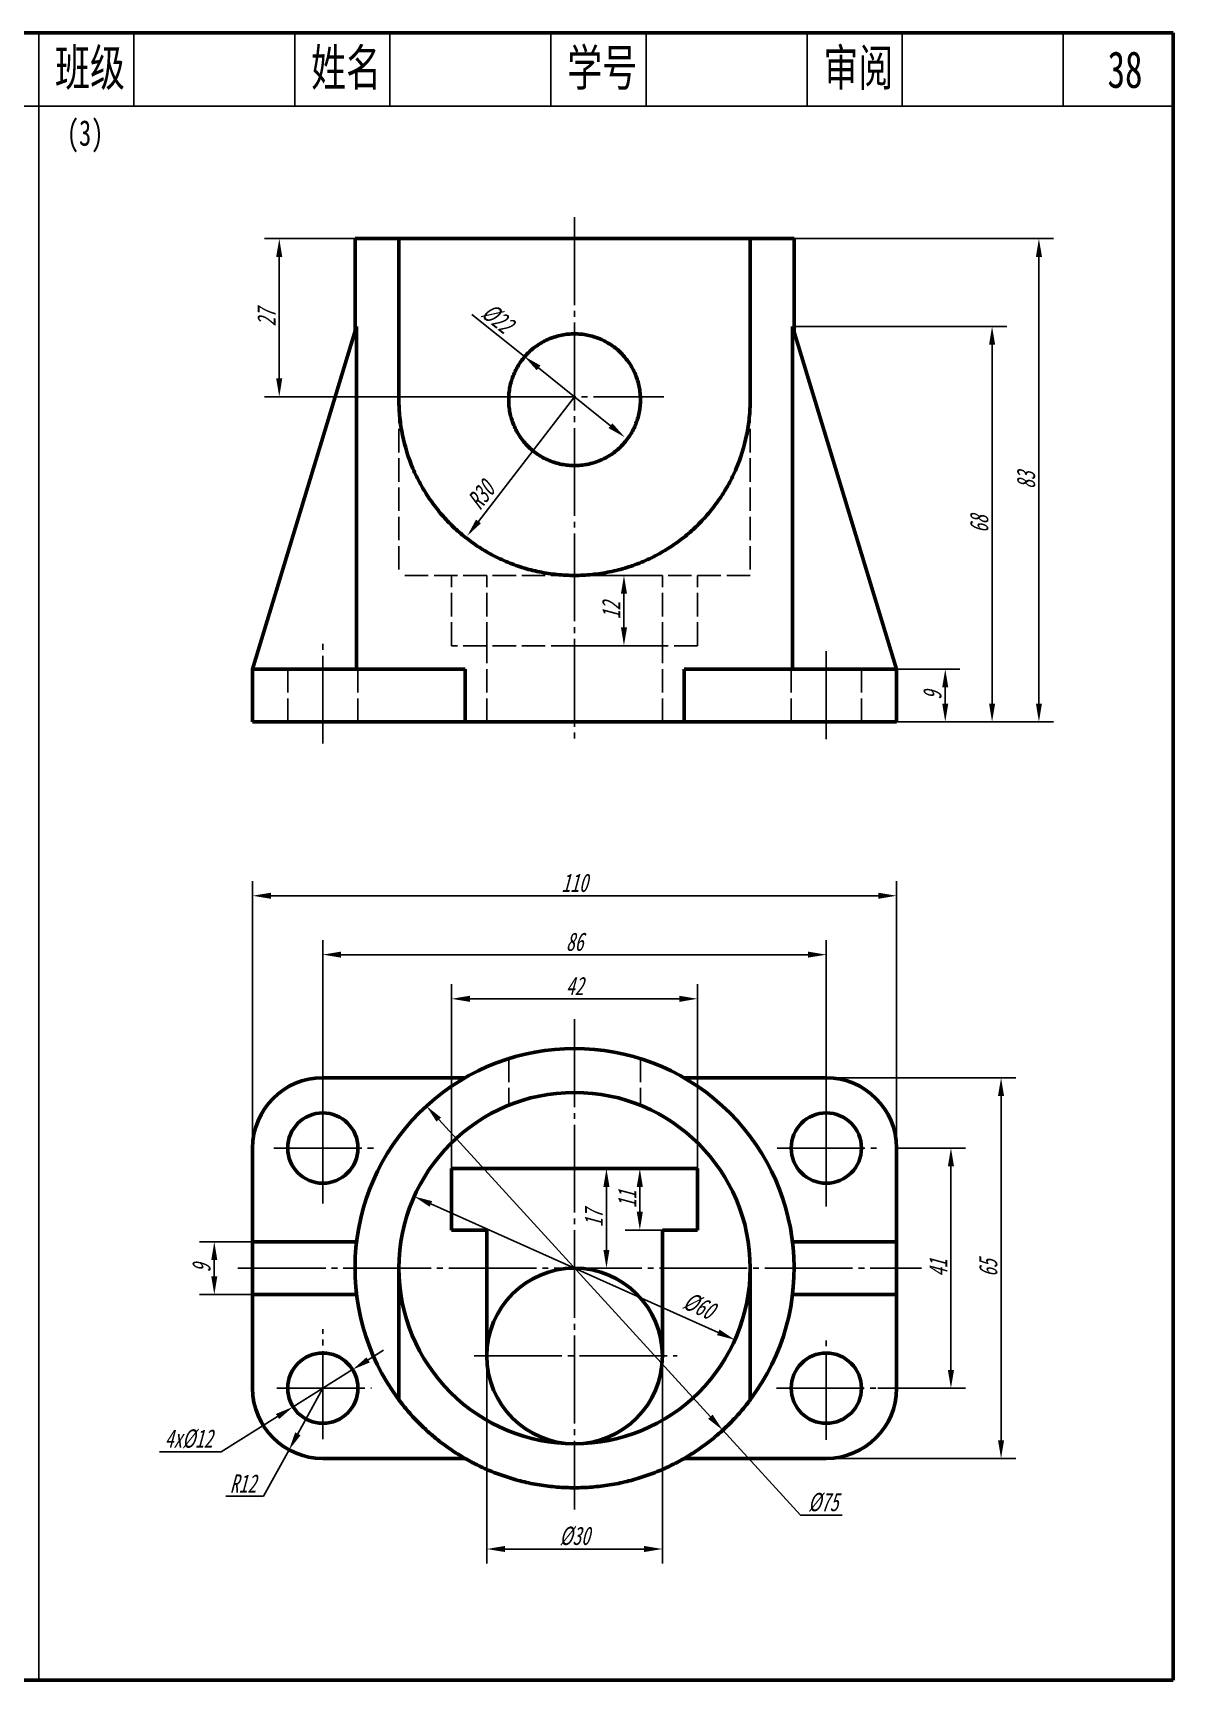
# Model space of a CAD drawing. Header units: millimetres. Extents: x -334 to 3025, y 133 to 867.
# Drawn here: x 2189.8 to 2345.6, y 641.9 to 866.9 of the extents above; entities that cross this region are included whole.
import ezdxf

# ---------------------------------------------------------------- set-up
doc = ezdxf.new("R2010")
doc.units = ezdxf.units.MM
doc.header["$LTSCALE"] = 0.8
doc.header["$PDMODE"] = 33
doc.header["$PDSIZE"] = 1.5
doc.linetypes.add('myCENTER', pattern=[18, 15, -1, 1, -1])
doc.linetypes.add('myHIDDEN', pattern=[5, 4, -1])
doc.layers.get('Defpoints').update_dxf_attribs({"lineweight": 20})
for name, color, linetype, lineweight in [('中心线', 7, 'myCENTER', 25), ('尺寸', 7, 'Continuous', 25), ('标题文字', 7, 'Continuous', 25), ('粗实线', 7, 'Continuous', 50), ('细实线', 7, 'Continuous', 25), ('虚线', 7, 'myHIDDEN', 25)]:
    doc.layers.add(name, color=color, linetype=linetype, lineweight=lineweight)
doc.styles.add('尺寸文字1-2.5号', font='SimSun.ttf', dxfattribs={"width": 0.7, "oblique": 15, "height": 2.5})
doc.styles.add('标题汉字1-5号', font='SimSun.ttf', dxfattribs={"width": 0.7, "height": 5})
doc.styles.add('标题汉字2-3.5号', font='SimSun.ttf', dxfattribs={"width": 0.7, "height": 3.5})
doc.dimstyles.new('尺寸25', dxfattribs={"dimtxt": 2.5, "dimasz": 2.5, "dimexe": 2, "dimexo": 0, "dimgap": 0.5, "dimtad": 1, "dimdec": 0, "dimdsep": 46, "dimtxsty": '尺寸文字1-2.5号', "dimcen": 0, "dimadec": 0, "dimazin": 0, "dimtfac": 1, "dimtdec": 0, "dimtmove": 0, "dimatfit": 3, "dimfxl": 0, "dimarcsym": 0})

# ---------------------------------------------------------------- blocks, each defined once
blk = doc.blocks.new('*D79')
at = {"layer": 'Defpoints', "color": 0}
for p in [(2233.44, 684.33), (2225.3, 679.24)]:
    blk.add_point(p, dxfattribs=at)
at = {"layer": '尺寸', "color": 0, "lineweight": -2}
for p, q in [((2235.56, 685.66), (2237.68, 686.98)), ((2233.44, 684.33), (2225.3, 679.24)), ((2215.48, 673.11), (2223.18, 677.92)), ((2207.06, 673.11), (2215.48, 673.11))]:
    blk.add_line(p, q, dxfattribs=at)
at = {"layer": '尺寸', "color": 0}
for points in [[(2235.34, 686.01), (2235.78, 685.3), (2233.44, 684.33)], [(2222.96, 678.27), (2223.4, 677.57), (2225.3, 679.24)]]:
    blk.add_solid(points, dxfattribs=at)
at = {"layer": '尺寸', "color": 0, "insert": (2211.02, 674.86), "char_height": 2.5, "attachment_point": 5, "style": '尺寸文字1-2.5号'}
blk.add_mtext('4x%%C12', dxfattribs=at)
blk = doc.blocks.new('*D80')
at = {"layer": 'Defpoints', "color": 0}
for p in [(2229.37, 681.79), (2224.76, 673.37)]:
    blk.add_point(p, dxfattribs=at)
at = {"layer": '尺寸', "color": 0, "lineweight": -2}
for p, q in [((2229.37, 681.79), (2225.96, 675.56)), ((2224.76, 673.37), (2221.28, 667.02)), ((2221.28, 667.02), (2216.14, 667.02))]:
    blk.add_line(p, q, dxfattribs=at)
at = {"layer": '尺寸', "color": 0}
blk.add_solid([(2225.59, 675.76), (2226.33, 675.36), (2224.76, 673.37)], dxfattribs=at)
at = {"layer": '尺寸', "color": 0, "insert": (2218.46, 668.77), "char_height": 2.5, "attachment_point": 5, "style": '尺寸文字1-2.5号'}
blk.add_mtext('R12', dxfattribs=at)
blk = doc.blocks.new('*D81')
at = {"layer": 'Defpoints', "color": 0}
for p in [(2251.77, 686.19), (2275.77, 686.19), (2275.77, 659.82)]:
    blk.add_point(p, dxfattribs=at)
at = {"layer": '尺寸', "color": 0, "lineweight": -2}
for p, q in [((2251.77, 686.19), (2251.77, 657.82)), ((2275.77, 686.19), (2275.77, 657.82)), ((2254.27, 659.82), (2273.27, 659.82))]:
    blk.add_line(p, q, dxfattribs=at)
at = {"layer": '尺寸', "color": 0}
for points in [[(2254.27, 660.24), (2254.27, 659.41), (2251.77, 659.82)], [(2273.27, 660.24), (2273.27, 659.41), (2275.77, 659.82)]]:
    blk.add_solid(points, dxfattribs=at)
at = {"layer": '尺寸', "color": 0, "insert": (2263.77, 661.57), "char_height": 2.5, "attachment_point": 5, "style": '尺寸文字1-2.5号'}
blk.add_mtext('%%C30', dxfattribs=at)
blk = doc.blocks.new('*D82')
at = {"layer": 'Defpoints', "color": 0}
for p in [(2219.77, 701.79), (2214.54, 694.59), (2219.77, 694.59)]:
    blk.add_point(p, dxfattribs=at)
at = {"layer": '尺寸', "color": 0, "lineweight": -2}
for p, q in [((2219.77, 701.79), (2212.54, 701.79)), ((2214.54, 699.29), (2214.54, 697.09)), ((2219.77, 694.59), (2212.54, 694.59))]:
    blk.add_line(p, q, dxfattribs=at)
at = {"layer": '尺寸', "color": 0}
for points in [[(2214.13, 699.29), (2214.96, 699.29), (2214.54, 701.79)], [(2214.13, 697.09), (2214.96, 697.09), (2214.54, 694.59)]]:
    blk.add_solid(points, dxfattribs=at)
at = {"layer": '尺寸', "color": 0, "insert": (2212.79, 698.19), "char_height": 2.5, "attachment_point": 5, "rotation": 90, "style": '尺寸文字1-2.5号'}
blk.add_mtext('9', dxfattribs=at)
blk = doc.blocks.new('*D83')
at = {"layer": 'Defpoints', "color": 0}
for p in [(2241.86, 707.98), (2285.68, 688.4)]:
    blk.add_point(p, dxfattribs=at)
at = {"layer": '尺寸', "color": 0, "lineweight": -2}
blk.add_line((2244.14, 706.96), (2283.4, 689.42), dxfattribs=at)
at = {"layer": '尺寸', "color": 0}
for points in [[(2244.31, 707.34), (2243.97, 706.58), (2241.86, 707.98)], [(2283.57, 689.8), (2283.23, 689.04), (2285.68, 688.4)]]:
    blk.add_solid(points, dxfattribs=at)
at = {"layer": '尺寸', "color": 0, "insert": (2280.76, 693.04), "char_height": 2.5, "attachment_point": 5, "rotation": 335.9252, "style": '尺寸文字1-2.5号'}
blk.add_mtext('%%C60', dxfattribs=at)
blk = doc.blocks.new('*D84')
at = {"layer": 'Defpoints', "color": 0}
for p in [(2307.77, 714.59), (2315.2, 714.59), (2305.19, 681.79)]:
    blk.add_point(p, dxfattribs=at)
at = {"layer": '尺寸', "color": 0, "lineweight": -2}
for p, q in [((2307.77, 714.59), (2317.2, 714.59)), ((2315.2, 684.29), (2315.2, 712.09)), ((2305.19, 681.79), (2317.2, 681.79))]:
    blk.add_line(p, q, dxfattribs=at)
at = {"layer": '尺寸', "color": 0}
for points in [[(2314.78, 712.09), (2315.62, 712.09), (2315.2, 714.59)], [(2314.78, 684.29), (2315.62, 684.29), (2315.2, 681.79)]]:
    blk.add_solid(points, dxfattribs=at)
at = {"layer": '尺寸', "color": 0, "insert": (2313.45, 698.19), "char_height": 2.5, "attachment_point": 5, "rotation": 90, "style": '尺寸文字1-2.5号'}
blk.add_mtext('41', dxfattribs=at)
blk = doc.blocks.new('*D85')
at = {"layer": 'Defpoints', "color": 0}
for p in [(2298.17, 724.19), (2322.05, 724.19), (2298.17, 672.19)]:
    blk.add_point(p, dxfattribs=at)
at = {"layer": '尺寸', "color": 0, "lineweight": -2}
for p, q in [((2298.17, 724.19), (2324.05, 724.19)), ((2322.05, 674.69), (2322.05, 721.69)), ((2298.17, 672.19), (2324.05, 672.19))]:
    blk.add_line(p, q, dxfattribs=at)
at = {"layer": '尺寸', "color": 0}
for points in [[(2321.63, 721.69), (2322.46, 721.69), (2322.05, 724.19)], [(2321.63, 674.69), (2322.46, 674.69), (2322.05, 672.19)]]:
    blk.add_solid(points, dxfattribs=at)
at = {"layer": '尺寸', "color": 0, "insert": (2320.3, 698.19), "char_height": 2.5, "attachment_point": 5, "rotation": 90, "style": '尺寸文字1-2.5号'}
blk.add_mtext('65', dxfattribs=at)
blk = doc.blocks.new('*D86')
at = {"layer": 'Defpoints', "color": 0}
for p in [(2280.57, 734.98), (2246.97, 711.79), (2280.57, 711.79)]:
    blk.add_point(p, dxfattribs=at)
at = {"layer": '尺寸', "color": 0, "lineweight": -2}
for p, q in [((2246.97, 711.79), (2246.97, 736.98)), ((2280.57, 711.79), (2280.57, 736.98)), ((2249.47, 734.98), (2278.07, 734.98))]:
    blk.add_line(p, q, dxfattribs=at)
at = {"layer": '尺寸', "color": 0}
for points in [[(2249.47, 735.4), (2249.47, 734.56), (2246.97, 734.98)], [(2278.07, 735.4), (2278.07, 734.56), (2280.57, 734.98)]]:
    blk.add_solid(points, dxfattribs=at)
at = {"layer": '尺寸', "color": 0, "insert": (2263.77, 736.73), "char_height": 2.5, "attachment_point": 5, "style": '尺寸文字1-2.5号'}
blk.add_mtext('42', dxfattribs=at)
blk = doc.blocks.new('*D87')
at = {"layer": 'Defpoints', "color": 0}
for p in [(2298.17, 741.01), (2229.37, 714.59), (2298.17, 714.59)]:
    blk.add_point(p, dxfattribs=at)
at = {"layer": '尺寸', "color": 0, "lineweight": -2}
for p, q in [((2229.37, 714.59), (2229.37, 743.01)), ((2298.17, 714.59), (2298.17, 743.01)), ((2231.87, 741.01), (2295.67, 741.01))]:
    blk.add_line(p, q, dxfattribs=at)
at = {"layer": '尺寸', "color": 0}
for points in [[(2231.87, 741.43), (2231.87, 740.6), (2229.37, 741.01)], [(2295.67, 741.43), (2295.67, 740.6), (2298.17, 741.01)]]:
    blk.add_solid(points, dxfattribs=at)
at = {"layer": '尺寸', "color": 0, "insert": (2263.77, 742.76), "char_height": 2.5, "attachment_point": 5, "style": '尺寸文字1-2.5号'}
blk.add_mtext('86', dxfattribs=at)
blk = doc.blocks.new('*D88')
at = {"layer": 'Defpoints', "color": 0}
for p in [(2307.77, 749.06), (2219.77, 714.59), (2307.77, 714.59)]:
    blk.add_point(p, dxfattribs=at)
at = {"layer": '尺寸', "color": 0, "lineweight": -2}
for p, q in [((2219.77, 714.59), (2219.77, 751.06)), ((2307.77, 714.59), (2307.77, 751.06)), ((2222.27, 749.06), (2305.27, 749.06))]:
    blk.add_line(p, q, dxfattribs=at)
at = {"layer": '尺寸', "color": 0}
for points in [[(2222.27, 749.47), (2222.27, 748.64), (2219.77, 749.06)], [(2305.27, 749.47), (2305.27, 748.64), (2307.77, 749.06)]]:
    blk.add_solid(points, dxfattribs=at)
at = {"layer": '尺寸', "color": 0, "insert": (2263.77, 750.81), "char_height": 2.5, "attachment_point": 5, "style": '尺寸文字1-2.5号'}
blk.add_mtext('110', dxfattribs=at)
blk = doc.blocks.new('*D89')
at = {"layer": 'Defpoints', "color": 0}
for p in [(2307.77, 780.02), (2314.42, 780.02), (2307.77, 772.82)]:
    blk.add_point(p, dxfattribs=at)
at = {"layer": '尺寸', "color": 0, "lineweight": -2}
for p, q in [((2307.77, 780.02), (2316.42, 780.02)), ((2314.42, 775.32), (2314.42, 777.52)), ((2307.77, 772.82), (2316.42, 772.82))]:
    blk.add_line(p, q, dxfattribs=at)
at = {"layer": '尺寸', "color": 0}
for points in [[(2314.01, 777.52), (2314.84, 777.52), (2314.42, 780.02)], [(2314.01, 775.32), (2314.84, 775.32), (2314.42, 772.82)]]:
    blk.add_solid(points, dxfattribs=at)
at = {"layer": '尺寸', "color": 0, "insert": (2312.67, 776.42), "char_height": 2.5, "attachment_point": 5, "rotation": 90, "style": '尺寸文字1-2.5号'}
blk.add_mtext('9', dxfattribs=at)
blk = doc.blocks.new('*D90')
at = {"layer": 'Defpoints', "color": 0}
for p in [(2293.55, 826.82), (2320.82, 826.82), (2307.77, 772.82)]:
    blk.add_point(p, dxfattribs=at)
at = {"layer": '尺寸', "color": 0, "lineweight": -2}
for p, q in [((2293.55, 826.82), (2322.82, 826.82)), ((2320.82, 775.32), (2320.82, 824.32)), ((2307.77, 772.82), (2322.82, 772.82))]:
    blk.add_line(p, q, dxfattribs=at)
at = {"layer": '尺寸', "color": 0}
for points in [[(2320.41, 824.32), (2321.24, 824.32), (2320.82, 826.82)], [(2320.41, 775.32), (2321.24, 775.32), (2320.82, 772.82)]]:
    blk.add_solid(points, dxfattribs=at)
at = {"layer": '尺寸', "color": 0, "insert": (2319.07, 799.82), "char_height": 2.5, "attachment_point": 5, "rotation": 90, "style": '尺寸文字1-2.5号'}
blk.add_mtext('68', dxfattribs=at)
blk = doc.blocks.new('*D91')
at = {"layer": 'Defpoints', "color": 0}
for p in [(2293.77, 838.82), (2327.22, 838.82), (2307.77, 772.82)]:
    blk.add_point(p, dxfattribs=at)
at = {"layer": '尺寸', "color": 0, "lineweight": -2}
for p, q in [((2293.77, 838.82), (2329.22, 838.82)), ((2327.22, 775.32), (2327.22, 836.32)), ((2307.77, 772.82), (2329.22, 772.82))]:
    blk.add_line(p, q, dxfattribs=at)
at = {"layer": '尺寸', "color": 0}
for points in [[(2326.81, 836.32), (2327.64, 836.32), (2327.22, 838.82)], [(2326.81, 775.32), (2327.64, 775.32), (2327.22, 772.82)]]:
    blk.add_solid(points, dxfattribs=at)
at = {"layer": '尺寸', "color": 0, "insert": (2325.47, 805.82), "char_height": 2.5, "attachment_point": 5, "rotation": 90, "style": '尺寸文字1-2.5号'}
blk.add_mtext('83', dxfattribs=at)
blk = doc.blocks.new('*D69')
at = {"layer": 'Defpoints', "color": 0}
for p in [(2263.77, 817.22), (2249.11, 798.22)]:
    blk.add_point(p, dxfattribs=at)
at = {"layer": '尺寸', "color": 0, "lineweight": -2}
blk.add_line((2263.77, 817.22), (2250.64, 800.19), dxfattribs=at)
at = {"layer": '尺寸', "color": 0}
blk.add_solid([(2250.31, 800.45), (2250.97, 799.94), (2249.11, 798.22)], dxfattribs=at)
at = {"layer": '尺寸', "color": 0, "insert": (2250.99, 803.78), "char_height": 2.5, "attachment_point": 5, "rotation": 52.3406, "style": '尺寸文字1-2.5号'}
blk.add_mtext('R30', dxfattribs=at)
blk = doc.blocks.new('*D92')
at = {"layer": 'Defpoints', "color": 0}
for p in [(2223.42, 838.82), (2263.77, 838.82), (2251.94, 817.22)]:
    blk.add_point(p, dxfattribs=at)
at = {"layer": '尺寸', "color": 0, "lineweight": -2}
for p, q in [((2263.77, 838.82), (2221.42, 838.82)), ((2223.42, 819.72), (2223.42, 836.32)), ((2251.94, 817.22), (2221.42, 817.22))]:
    blk.add_line(p, q, dxfattribs=at)
at = {"layer": '尺寸', "color": 0}
for points in [[(2223, 836.32), (2223.83, 836.32), (2223.42, 838.82)], [(2223, 819.72), (2223.83, 819.72), (2223.42, 817.22)]]:
    blk.add_solid(points, dxfattribs=at)
at = {"layer": '尺寸', "color": 0, "insert": (2221.67, 828.02), "char_height": 2.5, "attachment_point": 5, "rotation": 90, "style": '尺寸文字1-2.5号'}
blk.add_mtext('27', dxfattribs=at)
blk = doc.blocks.new('*D93')
at = {"layer": 'Defpoints', "color": 0}
for p in [(2263.77, 792.82), (2270.52, 792.82), (2263.77, 783.22)]:
    blk.add_point(p, dxfattribs=at)
at = {"layer": '尺寸', "color": 0, "lineweight": -2}
for p, q in [((2263.77, 792.82), (2272.52, 792.82)), ((2270.52, 785.72), (2270.52, 790.32)), ((2263.77, 783.22), (2272.52, 783.22))]:
    blk.add_line(p, q, dxfattribs=at)
at = {"layer": '尺寸', "color": 0}
for points in [[(2270.11, 790.32), (2270.94, 790.32), (2270.52, 792.82)], [(2270.11, 785.72), (2270.94, 785.72), (2270.52, 783.22)]]:
    blk.add_solid(points, dxfattribs=at)
at = {"layer": '尺寸', "color": 0, "insert": (2268.77, 788.02), "char_height": 2.5, "attachment_point": 5, "rotation": 90, "style": '尺寸文字1-2.5号'}
blk.add_mtext('12', dxfattribs=at)
blk = doc.blocks.new('*D70')
at = {"layer": 'Defpoints', "color": 0}
for p in [(2256.91, 822.73), (2270.63, 811.7)]:
    blk.add_point(p, dxfattribs=at)
at = {"layer": '尺寸', "color": 0, "lineweight": -2}
for p, q in [((2256.91, 822.73), (2249.75, 828.48)), ((2268.68, 813.27), (2258.86, 821.16))]:
    blk.add_line(p, q, dxfattribs=at)
at = {"layer": '尺寸', "color": 0}
for points in [[(2259.12, 821.49), (2258.6, 820.84), (2256.91, 822.73)], [(2268.94, 813.59), (2268.42, 812.94), (2270.63, 811.7)]]:
    blk.add_solid(points, dxfattribs=at)
at = {"layer": '尺寸', "color": 0, "insert": (2253.22, 827.94), "char_height": 2.5, "attachment_point": 5, "rotation": 321.2116, "style": '尺寸文字1-2.5号'}
blk.add_mtext('%%C22', dxfattribs=at)
blk = doc.blocks.new('*D94')
at = {"layer": 'Defpoints', "color": 0}
for p in [(2280.57, 711.79), (2272.69, 703.39), (2280.57, 703.39)]:
    blk.add_point(p, dxfattribs=at)
at = {"layer": '尺寸', "color": 0, "lineweight": -2}
for p, q in [((2280.57, 711.79), (2270.69, 711.79)), ((2272.69, 709.29), (2272.69, 705.89)), ((2280.57, 703.39), (2270.69, 703.39))]:
    blk.add_line(p, q, dxfattribs=at)
at = {"layer": '尺寸', "color": 0}
for points in [[(2272.27, 709.29), (2273.1, 709.29), (2272.69, 711.79)], [(2272.27, 705.89), (2273.1, 705.89), (2272.69, 703.39)]]:
    blk.add_solid(points, dxfattribs=at)
at = {"layer": '尺寸', "color": 0, "insert": (2270.94, 707.59), "char_height": 2.5, "attachment_point": 5, "rotation": 90, "style": '尺寸文字1-2.5号'}
blk.add_mtext('11', dxfattribs=at)
blk = doc.blocks.new('*D95')
at = {"layer": 'Defpoints', "color": 0}
for p in [(2263.77, 711.79), (2263.77, 698.19), (2268.13, 698.19)]:
    blk.add_point(p, dxfattribs=at)
at = {"layer": '尺寸', "color": 0, "lineweight": -2}
for p, q in [((2263.77, 711.79), (2270.13, 711.79)), ((2268.13, 709.29), (2268.13, 700.69)), ((2263.77, 698.19), (2270.13, 698.19))]:
    blk.add_line(p, q, dxfattribs=at)
at = {"layer": '尺寸', "color": 0}
for points in [[(2267.71, 709.29), (2268.54, 709.29), (2268.13, 711.79)], [(2267.71, 700.69), (2268.54, 700.69), (2268.13, 698.19)]]:
    blk.add_solid(points, dxfattribs=at)
at = {"layer": '尺寸', "color": 0, "insert": (2266.38, 704.99), "char_height": 2.5, "attachment_point": 5, "rotation": 90, "style": '尺寸文字1-2.5号'}
blk.add_mtext('17', dxfattribs=at)
blk = doc.blocks.new('*D130')
at = {"layer": 'Defpoints', "color": 0}
for p in [(2243.53, 720.33), (2284.02, 676.05)]:
    blk.add_point(p, dxfattribs=at)
at = {"layer": '尺寸', "color": 0, "lineweight": -2}
for p, q in [((2245.21, 718.48), (2282.33, 677.89)), ((2284.02, 676.05), (2294.64, 664.43)), ((2294.64, 664.43), (2300.33, 664.43))]:
    blk.add_line(p, q, dxfattribs=at)
at = {"layer": '尺寸', "color": 0}
for points in [[(2245.52, 718.76), (2244.91, 718.2), (2243.53, 720.33)], [(2282.64, 678.17), (2282.02, 677.61), (2284.02, 676.05)]]:
    blk.add_solid(points, dxfattribs=at)
at = {"layer": '尺寸', "color": 0, "insert": (2297.74, 666.18), "char_height": 2.5, "attachment_point": 5, "style": '尺寸文字1-2.5号'}
blk.add_mtext('%%C75', dxfattribs=at)

msp = doc.modelspace()

# ---------------------------------------------------------------- linework, layer by layer
msp.add_line((2190.55, 641.92), (2190.55, 856.92))
at = {"layer": '中心线'}
for p, q in [((2263.77, 841.75), (2263.77, 770.13)), ((2229.37, 769.85), (2229.37, 783.46)), ((2298.17, 770.46), (2298.17, 783.03)), ((2263.77, 732.18), (2263.77, 665.24)), ((2229.37, 707.02), (2229.37, 722.47)), ((2298.17, 706.59), (2298.17, 722.47)), ((2222.68, 714.59), (2236.86, 714.59)), ((2291.44, 714.59), (2305.62, 714.59)), ((2217.77, 698.19), (2311.17, 698.19)), ((2229.37, 674.83), (2229.37, 689.85)), ((2298.17, 674.72), (2298.17, 688.53)), ((2250.04, 686.19), (2277.78, 686.19)), ((2223.11, 681.79), (2236.03, 681.79)), ((2291.36, 681.79), (2305.19, 681.79))]:
    msp.add_line(p, q, dxfattribs=at)
at = {"layer": '中心线', "extrusion": (0, 1, 0)}
msp.add_line((2251.94, 817.22), (2275.95, 817.22), dxfattribs=at)
at = {"layer": '粗实线'}
for p, q in [((2345.55, 866.92), (2035.55, 866.92)), ((2345.55, 641.92), (2345.55, 866.92)), ((2229.37, 724.19), (2248.8, 724.19)), ((2278.74, 724.19), (2298.17, 724.19)), ((2219.77, 701.79), (2219.77, 714.59)), ((2307.77, 714.59), (2307.77, 701.79)), ((2246.97, 711.79), (2280.57, 711.79)), ((2246.97, 703.39), (2246.97, 711.79)), ((2280.57, 711.79), (2280.57, 703.39)), ((2251.77, 703.39), (2246.97, 703.39)), ((2251.77, 686.19), (2251.77, 703.39)), ((2275.77, 703.39), (2275.77, 686.19)), ((2280.57, 703.39), (2275.77, 703.39)), ((2219.77, 694.59), (2219.77, 701.79)), ((2233.99, 701.79), (2219.77, 701.79)), ((2293.55, 701.79), (2307.77, 701.79)), ((2307.77, 701.79), (2307.77, 694.59)), ((2239.77, 680.19), (2239.77, 698.19)), ((2287.77, 698.19), (2287.77, 680.19)), ((2219.77, 681.79), (2219.77, 694.59)), ((2219.77, 694.59), (2233.99, 694.59)), ((2307.77, 694.59), (2293.55, 694.59)), ((2307.77, 694.59), (2307.77, 681.79)), ((2248.8, 672.19), (2229.37, 672.19)), ((2298.17, 672.19), (2278.74, 672.19)), ((2035.55, 641.92), (2345.55, 641.92))]:
    msp.add_line(p, q, dxfattribs=at)
at = {"layer": '粗实线', "extrusion": (0, 1, 0)}
for p, q in [((2233.77, 838.82), (2239.77, 838.82)), ((2233.77, 826.1), (2233.77, 838.82)), ((2239.77, 838.82), (2287.77, 838.82)), ((2239.77, 816.82), (2239.77, 838.82)), ((2287.77, 838.82), (2293.77, 838.82)), ((2287.77, 838.82), (2287.77, 816.82)), ((2293.77, 826.1), (2293.77, 838.82)), ((2219.77, 780.02), (2233.99, 826.82)), ((2233.99, 826.82), (2233.99, 780.02)), ((2307.77, 780.02), (2293.55, 826.82)), ((2293.55, 780.02), (2293.55, 826.82)), ((2219.77, 772.82), (2219.77, 780.02)), ((2229.37, 780.02), (2219.77, 780.02)), ((2248.8, 780.02), (2229.37, 780.02)), ((2248.8, 772.82), (2248.8, 780.02)), ((2298.17, 780.02), (2278.74, 780.02)), ((2278.74, 780.02), (2278.74, 772.82)), ((2307.77, 780.02), (2298.17, 780.02)), ((2307.77, 772.82), (2307.77, 780.02)), ((2219.77, 772.82), (2229.37, 772.82)), ((2229.37, 772.82), (2248.8, 772.82)), ((2278.74, 772.82), (2248.8, 772.82)), ((2278.74, 772.82), (2298.17, 772.82)), ((2298.17, 772.82), (2307.77, 772.82))]:
    msp.add_line(p, q, dxfattribs=at)
at = {"layer": '粗实线'}
msp.add_lwpolyline([(2287.77, 680.19, 2), (2239.77, 680.19)], format="xyb", dxfattribs=at)
msp.add_lwpolyline([(2263.77, 674.19, 0.414214), (2287.77, 698.19, 1), (2239.77, 698.19, 0.414214)], format="xyb", close=True, dxfattribs=at)
for centre in [(2229.37, 714.59), (2298.17, 714.59), (2229.37, 681.79), (2298.17, 681.79)]:
    msp.add_circle(centre, 4.8, dxfattribs=at)
for centre, radius, start, end in [((2229.37, 714.59), 9.6, 90, 180), ((2298.17, 714.59), 9.6, 0, 90), ((2263.77, 686.19), 12, 0, 180), ((2263.77, 686.19), 12, 180, 270), ((2263.77, 686.19), 12, 270, 0), ((2229.37, 681.79), 9.6, 180, 270), ((2298.17, 681.79), 9.6, 270, 0)]:
    msp.add_arc(centre, radius, start, end, dxfattribs=at)
for points, knots in [([(2254.77, 816.82), (2254.77, 817.1), (2254.78, 817.39), (2254.84, 817.97), (2254.88, 818.27), (2255, 818.85), (2255.07, 819.14), (2255.25, 819.72), (2255.35, 820), (2255.69, 820.83), (2255.98, 821.36), (2256.64, 822.33), (2257.01, 822.78), (2257.8, 823.58), (2258.25, 823.95), (2259.23, 824.61), (2259.76, 824.89), (2260.59, 825.24), (2260.87, 825.34), (2261.45, 825.51), (2261.74, 825.59), (2262.32, 825.7), (2262.61, 825.75), (2263.2, 825.8), (2263.49, 825.82), (2264.06, 825.82), (2264.35, 825.8), (2264.93, 825.75), (2265.22, 825.7), (2265.81, 825.59), (2266.1, 825.51), (2266.67, 825.34), (2266.95, 825.24), (2267.78, 824.89), (2268.31, 824.61), (2269.29, 823.95), (2269.74, 823.58), (2270.53, 822.78), (2270.9, 822.33), (2271.56, 821.36), (2271.85, 820.83), (2272.19, 820), (2272.3, 819.72), (2272.47, 819.14), (2272.54, 818.85), (2272.66, 818.27), (2272.7, 817.97), (2272.76, 817.39), (2272.77, 817.1), (2272.77, 816.53), (2272.76, 816.24), (2272.7, 815.66), (2272.66, 815.36), (2272.54, 814.78), (2272.47, 814.49), (2272.3, 813.92), (2272.19, 813.63), (2271.85, 812.8), (2271.56, 812.27), (2270.9, 811.3), (2270.53, 810.85), (2269.74, 810.06), (2269.29, 809.68), (2268.31, 809.02), (2267.78, 808.74), (2266.95, 808.39), (2266.67, 808.29), (2266.1, 808.12), (2265.81, 808.04), (2265.22, 807.93), (2264.93, 807.89), (2264.35, 807.83), (2264.06, 807.82), (2263.49, 807.82), (2263.2, 807.83), (2262.61, 807.89), (2262.32, 807.93), (2261.74, 808.04), (2261.45, 808.12), (2260.87, 808.29), (2260.59, 808.39), (2259.76, 808.74), (2259.23, 809.02), (2258.25, 809.68), (2257.8, 810.06), (2257.01, 810.85), (2256.64, 811.3), (2255.98, 812.27), (2255.69, 812.8), (2255.35, 813.63), (2255.25, 813.92), (2255.07, 814.49), (2255, 814.78), (2254.88, 815.36), (2254.84, 815.66), (2254.78, 816.24), (2254.77, 816.53), (2254.77, 816.82)], [0, 0, 0, 0, 2.142564, 2.142564, 4.285129, 4.285129, 6.427693, 6.427693, 8.570257, 8.570257, 12.855386, 12.855386, 17.140515, 17.140515, 21.422362, 21.422362, 25.704209, 25.704209, 27.845133, 27.845133, 29.986056, 29.986056, 32.12698, 32.12698, 34.267904, 34.267904, 36.408827, 36.408827, 38.549751, 38.549751, 40.690675, 40.690675, 42.831598, 42.831598, 47.113445, 47.113445, 51.395293, 51.395293, 55.680421, 55.680421, 59.96555, 59.96555, 62.108114, 62.108114, 64.250679, 64.250679, 66.393243, 66.393243, 68.535807, 68.535807, 70.678372, 70.678372, 72.820936, 72.820936, 74.9635, 74.9635, 77.106065, 77.106065, 81.391193, 81.391193, 85.676322, 85.676322, 89.958169, 89.958169, 94.240017, 94.240017, 96.38094, 96.38094, 98.521864, 98.521864, 100.662787, 100.662787, 102.803711, 102.803711, 104.944635, 104.944635, 107.085558, 107.085558, 109.226482, 109.226482, 111.367406, 111.367406, 115.649253, 115.649253, 119.9311, 119.9311, 124.216229, 124.216229, 128.501357, 128.501357, 130.643922, 130.643922, 132.786486, 132.786486, 134.92905, 134.92905, 137.071615, 137.071615, 137.071615, 137.071615]), ([(2263.77, 792.82), (2262.98, 792.82), (2262.17, 792.86), (2260.57, 793.02), (2259.77, 793.14), (2258.18, 793.46), (2257.39, 793.66), (2255.85, 794.15), (2255.1, 794.42), (2253.63, 795.05), (2252.91, 795.4), (2251.53, 796.16), (2250.87, 796.56), (2249.6, 797.43), (2248.99, 797.89), (2247.85, 798.84), (2247.31, 799.34), (2246.28, 800.37), (2245.77, 800.92), (2244.81, 802.08), (2244.35, 802.69), (2243.49, 803.97), (2243.08, 804.63), (2242.34, 805.99), (2241.99, 806.7), (2241.07, 808.87), (2240.59, 810.4), (2240.1, 812.76), (2239.98, 813.56), (2239.81, 815.18), (2239.77, 816), (2239.77, 816.82)], [96.904473, 96.904473, 96.904473, 96.904473, 102.86533, 102.86533, 108.826188, 108.826188, 114.787045, 114.787045, 120.747903, 120.747903, 126.70876, 126.70876, 132.669618, 132.669618, 138.630475, 138.630475, 144.591332, 144.591332, 150.743534, 150.743534, 156.895736, 156.895736, 163.047938, 163.047938, 169.200139, 169.200139, 181.504543, 181.504543, 187.656744, 187.656744, 193.808946, 193.808946, 193.808946, 193.808946]), ([(2287.77, 816.82), (2287.77, 816), (2287.73, 815.18), (2287.56, 813.56), (2287.44, 812.76), (2286.95, 810.4), (2286.47, 808.87), (2285.55, 806.7), (2285.21, 805.99), (2284.46, 804.63), (2284.06, 803.97), (2283.19, 802.69), (2282.73, 802.08), (2281.77, 800.92), (2281.26, 800.37), (2280.24, 799.34), (2279.7, 798.84), (2278.55, 797.89), (2277.94, 797.43), (2276.68, 796.56), (2276.01, 796.16), (2274.63, 795.4), (2273.92, 795.05), (2272.45, 794.42), (2271.69, 794.15), (2270.15, 793.66), (2269.36, 793.46), (2267.77, 793.14), (2266.97, 793.02), (2265.37, 792.86), (2264.57, 792.82), (2263.77, 792.82)], [0, 0, 0, 0, 6.152202, 6.152202, 12.304403, 12.304403, 24.608807, 24.608807, 30.761009, 30.761009, 36.91321, 36.91321, 43.065412, 43.065412, 49.217614, 49.217614, 55.178471, 55.178471, 61.139329, 61.139329, 67.100186, 67.100186, 73.061043, 73.061043, 79.021901, 79.021901, 84.982758, 84.982758, 90.943616, 90.943616, 96.904473, 96.904473, 96.904473, 96.904473]), ([(2263.77, 668.19), (2262.98, 668.19), (2262.17, 668.22), (2260.57, 668.35), (2259.77, 668.45), (2258.18, 668.7), (2257.39, 668.86), (2255.85, 669.24), (2255.1, 669.46), (2253.63, 669.95), (2252.91, 670.21), (2251.53, 670.79), (2250.87, 671.1), (2249.6, 671.74), (2248.99, 672.07), (2247.85, 672.76), (2247.31, 673.1), (2246.28, 673.81), (2245.77, 674.18), (2244.81, 674.93), (2244.35, 675.32), (2243.49, 676.08), (2243.08, 676.46), (2242.34, 677.19), (2241.99, 677.55), (2241.07, 678.56), (2240.59, 679.14), (2240.1, 679.75), (2239.98, 679.91), (2239.81, 680.13), (2239.77, 680.19), (2239.77, 680.19)], [96.904473, 96.904473, 96.904473, 96.904473, 102.86533, 102.86533, 108.826188, 108.826188, 114.787045, 114.787045, 120.747903, 120.747903, 126.70876, 126.70876, 132.669618, 132.669618, 138.630475, 138.630475, 144.591332, 144.591332, 150.743534, 150.743534, 156.895736, 156.895736, 163.047938, 163.047938, 169.200139, 169.200139, 181.504543, 181.504543, 187.656744, 187.656744, 193.808946, 193.808946, 193.808946, 193.808946]), ([(2287.77, 680.19), (2287.77, 680.19), (2287.73, 680.13), (2287.56, 679.91), (2287.44, 679.75), (2286.95, 679.14), (2286.47, 678.56), (2285.55, 677.55), (2285.21, 677.19), (2284.46, 676.46), (2284.06, 676.08), (2283.19, 675.32), (2282.73, 674.93), (2281.77, 674.18), (2281.26, 673.81), (2280.24, 673.1), (2279.7, 672.76), (2278.55, 672.07), (2277.94, 671.74), (2276.68, 671.1), (2276.01, 670.79), (2274.63, 670.21), (2273.92, 669.95), (2272.45, 669.46), (2271.69, 669.24), (2270.15, 668.86), (2269.36, 668.7), (2267.77, 668.45), (2266.97, 668.35), (2265.37, 668.22), (2264.57, 668.19), (2263.77, 668.19)], [0, 0, 0, 0, 6.152202, 6.152202, 12.304403, 12.304403, 24.608807, 24.608807, 30.761009, 30.761009, 36.91321, 36.91321, 43.065412, 43.065412, 49.217614, 49.217614, 55.178471, 55.178471, 61.139329, 61.139329, 67.100186, 67.100186, 73.061043, 73.061043, 79.021901, 79.021901, 84.982758, 84.982758, 90.943616, 90.943616, 96.904473, 96.904473, 96.904473, 96.904473])]:
    msp.add_open_spline(points, degree=3, knots=knots, dxfattribs=at)
at = {"layer": '细实线'}
for p, q in [((2190.55, 866.92), (2190.55, 856.92)), ((2203.55, 866.92), (2203.55, 856.92)), ((2225.55, 866.92), (2225.55, 856.92)), ((2238.55, 866.92), (2238.55, 856.92)), ((2260.55, 866.92), (2260.55, 856.92)), ((2273.55, 866.92), (2273.55, 856.92)), ((2295.55, 866.92), (2295.55, 856.92)), ((2308.55, 866.92), (2308.55, 856.92)), ((2330.55, 866.92), (2330.55, 856.92)), ((2345.55, 856.92), (2035.55, 856.92))]:
    msp.add_line(p, q, dxfattribs=at)
at = {"layer": '虚线', "extrusion": (0, 1, 0)}
for p, q in [((2239.77, 816.82), (2239.77, 792.82)), ((2287.77, 816.82), (2287.77, 792.82)), ((2263.77, 792.82), (2239.77, 792.82)), ((2246.97, 783.22), (2246.97, 792.82)), ((2251.77, 783.22), (2251.77, 792.82)), ((2287.77, 792.82), (2263.77, 792.82)), ((2275.77, 783.22), (2275.77, 792.82)), ((2280.57, 783.22), (2280.57, 792.82)), ((2251.77, 783.22), (2246.97, 783.22)), ((2275.77, 783.22), (2251.77, 783.22)), ((2251.77, 772.82), (2251.77, 783.22)), ((2280.57, 783.22), (2275.77, 783.22)), ((2275.77, 772.82), (2275.77, 783.22)), ((2224.57, 780.02), (2224.57, 772.82)), ((2234.17, 780.02), (2234.17, 772.82)), ((2293.37, 780.02), (2293.37, 772.82)), ((2302.97, 780.02), (2302.97, 772.82))]:
    msp.add_line(p, q, dxfattribs=at)
at = {"layer": '虚线'}
for p, q in [((2254.77, 726.81), (2254.77, 720.44)), ((2272.77, 726.81), (2272.77, 720.44))]:
    msp.add_line(p, q, dxfattribs=at)

# ---------------------------------------------------------------- texts
at = {"layer": '标题文字', "width": 0.7}
for s, height, style, p in [('班级', 5, '标题汉字1-5号', (2192.78, 859.69)), ('姓名', 5, '标题汉字1-5号', (2227.78, 859.69)), ('学号', 5, '标题汉字1-5号', (2262.78, 859.69)), ('审阅', 5, '标题汉字1-5号', (2297.78, 859.69)), ('38', 5, '标题汉字1-5号', (2336.61, 859.42)), ('(3)', 3.5, '标题汉字2-3.5号', (2194.39, 851.51))]:
    msp.add_text(s, height=height, dxfattribs=dict(at, style=style)).set_placement(p)

# ---------------------------------------------------------------- dimensions: what is measured, and where the dimension line sits
at = {"layer": '尺寸'}
for base, p1, p2, text, picture, middle in [((2223.42, 838.82), (2251.94, 817.22), (2263.77, 838.82), '27', '*D92', (2221.67, 828.02)), ((2327.22, 838.82), (2307.77, 772.82), (2293.77, 838.82), '83', '*D91', (2325.47, 805.82)), ((2320.82, 826.82), (2307.77, 772.82), (2293.55, 826.82), '68', '*D90', (2319.07, 799.82)), ((2270.52, 792.82), (2263.77, 783.22), (2263.77, 792.82), '12', '*D93', (2268.77, 788.02)), ((2314.42, 780.02), (2307.77, 772.82), (2307.77, 780.02), '9', '*D89', (2312.67, 776.42)), ((2322.05, 724.19), (2298.17, 672.19), (2298.17, 724.19), '65', '*D85', (2320.3, 698.19)), ((2315.2, 714.59), (2305.19, 681.79), (2307.77, 714.59), '41', '*D84', (2313.45, 698.19)), ((2268.13, 698.19), (2263.77, 711.79), (2263.77, 698.19), '17', '*D95', (2266.38, 704.99)), ((2272.69, 703.39), (2280.57, 711.79), (2280.57, 703.39), '11', '*D94', (2270.94, 707.59)), ((2214.54, 694.59), (2219.77, 701.79), (2219.77, 694.59), '9', '*D82', (2212.79, 698.19))]:
    dim = msp.add_linear_dim(base=base, p1=p1, p2=p2, angle=90, text=text, dimstyle='尺寸25', override={"dimtoh": 1}, dxfattribs=at)
    dim.commit()
    dim.dimension.update_dxf_attribs({"geometry": picture, "text_midpoint": middle})
for p1, p2, text, override, picture, middle in [((2270.63, 811.7), (2256.91, 822.73), '%%C22', {"dimatfit": 2}, '*D70', (2252.12, 826.58)), ((2243.53, 720.33), (2284.02, 676.05), '%%C75', {"dimtih": 1, "dimtoh": 1, "dimtxsty": '尺寸文字1-2.5号', "dimatfit": 2}, '*D130', (2297.74, 664.43)), ((2241.86, 707.98), (2285.68, 688.4), '%%C60', {"dimtoh": 1, "dimtmove": 2}, '*D83', (2280.76, 693.04)), ((2233.44, 684.33), (2225.3, 679.24), '4x%%C12', {"dimtoh": 1}, '*D79', (2211.02, 673.11))]:
    dim = msp.add_diameter_dim_2p(p1=p1, p2=p2, text=text, dimstyle='尺寸25', override=override, dxfattribs=at)
    dim.commit()
    dim.dimension.update_dxf_attribs({"geometry": picture, "text_midpoint": middle, "dimtype": 163})
for center, mpoint, text, override, picture, middle in [((2263.77, 817.22), (2249.11, 798.22), 'R30', {"dimtoh": 1, "dimtmove": 2}, '*D69', (2250.99, 803.78)), ((2229.37, 681.79), (2224.76, 673.37), 'R12', {"dimtih": 1, "dimtoh": 1, "dimatfit": 2}, '*D80', (2218.46, 667.02))]:
    dim = msp.add_radius_dim(center=center, mpoint=mpoint, text=text, dimstyle='尺寸25', override=override, dxfattribs=at)
    dim.commit()
    dim.dimension.update_dxf_attribs({"geometry": picture, "text_midpoint": middle, "dimtype": 164})
for base, p1, p2, text, picture, middle in [((2307.77, 749.06), (2219.77, 714.59), (2307.77, 714.59), '110', '*D88', (2263.77, 750.81)), ((2298.17, 741.01), (2229.37, 714.59), (2298.17, 714.59), '86', '*D87', (2263.77, 742.76)), ((2280.57, 734.98), (2246.97, 711.79), (2280.57, 711.79), '42', '*D86', (2263.77, 736.73)), ((2275.77, 659.82), (2251.77, 686.19), (2275.77, 686.19), '%%C30', '*D81', (2263.77, 661.57))]:
    dim = msp.add_linear_dim(base=base, p1=p1, p2=p2, text=text, dimstyle='尺寸25', override={"dimtoh": 1}, dxfattribs=at)
    dim.commit()
    dim.dimension.update_dxf_attribs({"geometry": picture, "text_midpoint": middle})

doc.saveas('drawing.dxf')
